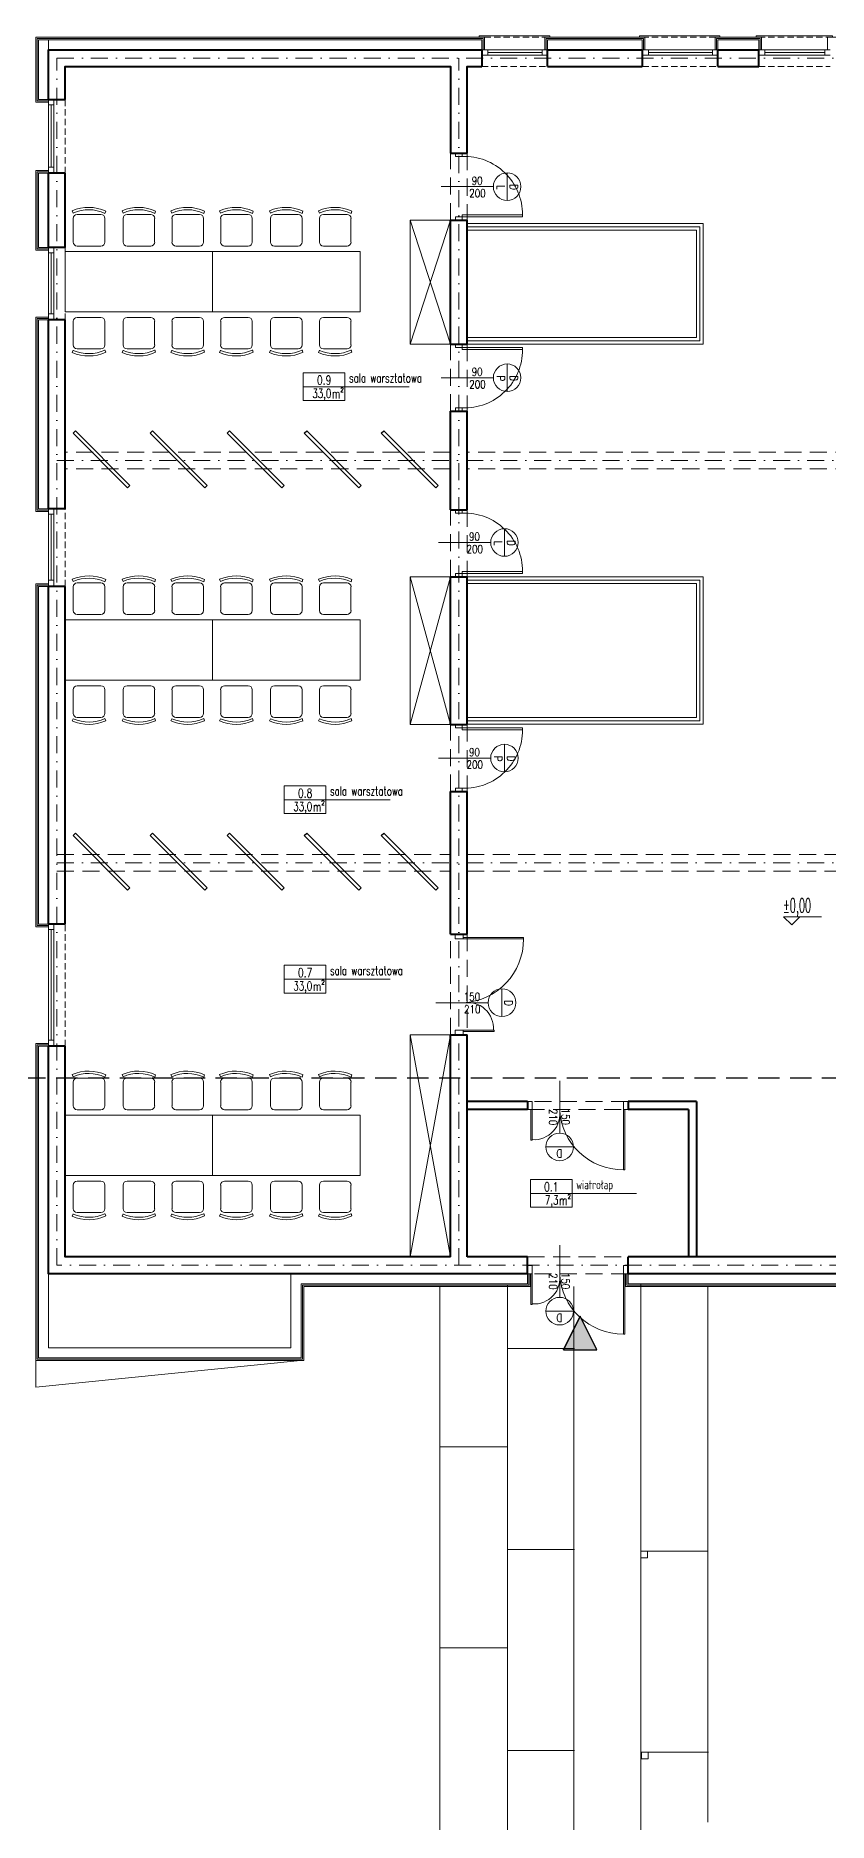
# Model space of a CAD drawing. Header units: millimetres. Extents: x -105266 to 178069, y 491 to 168574.
# Drawn here: x 8328 to 9510, y 16348 to 19012 of the extents above; entities that cross this region are included whole.
import ezdxf
from ezdxf.enums import TextEntityAlignment as Align

# ---------------------------------------------------------------- set-up
doc = ezdxf.new("R2010")
doc.units = ezdxf.units.MM
for name, pattern in [('DASHDOT', [25.4, 12.7, -6.35, 0, -6.35]), ('DASHED', [19.05, 12.7, -6.35]), ('HIDDEN', [9.525, 6.35, -3.175]), ('HIDDEN2', [4.7625, 3.175, -1.5875])]:
    doc.linetypes.add(name, pattern=pattern)
doc.layers.get('defpoints').update_dxf_attribs({"color": 4})
for name, color, linetype, lineweight in [('A- NAD', 111, 'DASHED', 15), ('A-MEBLE', 253, 'Continuous', 5), ('A-OSIE', 7, 'DASHDOT', 0), ('A-SCIANY DZIAŁOWE', 1, 'Continuous', 40), ('A-STOLARKA OKIENNA', 1, 'Continuous', 5), ('A-WIDOK', 111, 'Continuous', 15), ('A-wykończenia', 6, 'Continuous', 13), ('A04_KONSTRUKCJA PONIZEJ', 2, 'HIDDEN2', 0), ('A07_DRZWI_OKNA', 4, 'Continuous', 5), ('A08_OPIS DRZWI_OKIEN', 9, 'Continuous', 9), ('A09_MATERIAL', 251, 'Continuous', 0), ('A10_MATERIAL', 251, 'Continuous', 0), ('A10_OPIS', 4, 'Continuous', 15), ('A14_KOTY', 4, 'Continuous', 5), ('A16_OPIS_POM', 2, 'Continuous', 9), ('sciany murowane', 3, 'Continuous', 40), ('stolarka', 1, 'Continuous', 5)]:
    doc.layers.add(name, color=color, linetype=linetype, lineweight=lineweight)
doc.styles.add('ROMANS', font='romans', dxfattribs={"width": 0.7})
doc.styles.add('WYM', font='ROMANS.SHX', dxfattribs={"width": 0.75})
doc.styles.add('X', font='ROMANS.shx', dxfattribs={"width": 0.5})

# ---------------------------------------------------------------- blocks, each defined once
blk = doc.blocks.new('A$C210872A0')
for points in [[(15.4, 44.2), (96.7, -37.1), (93.2, -40.7), (11.8, 40.7)], [(130.4, 44.2), (211.7, -37.1), (208.2, -40.7), (126.8, 40.7)], [(245.4, 44.2), (326.7, -37.1), (323.2, -40.7), (241.8, 40.7)], [(360.4, 44.2), (441.7, -37.1), (438.2, -40.7), (356.8, 40.7)], [(475.4, 44.2), (556.7, -37.1), (553.2, -40.7), (471.8, 40.7)]]:
    blk.add_lwpolyline(points, close=True)
blk = doc.blocks.new('opis-pomieszczenie')
for p, q in [((-64.8, 0), (99.9, 0)), ((0, 21.8), (0, -21.4))]:
    blk.add_line(p, q)
blk.add_lwpolyline([(0, 21.8), (-64.8, 21.8), (-64.8, -21.4), (0, -21.4)])
at = {"style": 'ROMANS', "width": 0.7}
for s, height, p in [('m', 14.3, (-13.8, -18)), ('2', 7.15, (-4.6, -8.4))]:
    blk.add_text(s, height=height, dxfattribs=at).set_placement(p, align=Align.CENTER)
blk.add_attdef('NR', text='', height=14.3, dxfattribs=at).set_placement((-32.4, 2.8), align=Align.CENTER)
for tag, p in [('POMIESZCZENIE', (6.3, 3.9)), ('POS', (6.3, -17.6))]:
    blk.add_attdef(tag, p, '', height=14.3, dxfattribs=at)
blk.add_attdef('POW', text='', height=14.3, dxfattribs=at).set_placement((-27, -17.4), align=Align.RIGHT)
blk = doc.blocks.new('A$C0A0820CA')
at = {"layer": 'A-STOLARKA OKIENNA'}
for points in [[(5, 5), (5, 95), (8, 95), (8, 5)], [(0, 5), (5, 5), (5, -5), (0, -5)], [(95, 5), (100, 5), (100, -5), (95, -5)]]:
    blk.add_lwpolyline(points, close=True, dxfattribs=at)
blk.add_arc((8.4, 8.4), 86.6, 357.7776, 90.2803, dxfattribs=at)
blk = doc.blocks.new('A$C10196D7B')
at = {"layer": 'A-MEBLE'}
for p, q in [((-52.4, 25.1), (-49.1, 23.6)), ((-47.1, -17.7), (-47.1, 17.7)), ((-41.2, 23.5), (-5.9, 23.5)), ((0, 17.7), (0, -17.7)), ((-52, -24.9), (-48.6, -23.8)), ((-5.9, -23.5), (-41.2, -23.5))]:
    blk.add_line(p, q, dxfattribs=at)
for centre, radius, start, end in [((2.9, 0.5), 60.5, 156.0391, 204.869), ((2.9, 0.5), 57, 156.0505, 205.2284), ((-41.2, 17.7), 5.89, 90, 180), ((-5.9, 17.7), 5.89, 0, 90), ((-41.2, -17.7), 5.89, 180, 270), ((-5.9, -17.7), 5.89, 270, 0)]:
    blk.add_arc(centre, radius, start, end, dxfattribs=at)
blk = doc.blocks.new('A$C33260528')
at = {"layer": 'A-MEBLE'}
for points in [[(220, 0), (0, 0), (0, -90), (220, -90)], [(440, 0), (220, 0), (220, -90), (440, -90)]]:
    blk.add_lwpolyline(points, close=True, dxfattribs=at)
at = {"xscale": -1, "rotation": 90}
for p in [(35.6, 8.2), (110, 8.2), (183, 8.2), (255.6, 8.2), (330, 8.2), (403, 8.2)]:
    blk.add_blockref('A$C10196D7B', p, dxfattribs=at)
at = {"rotation": 90}
for p in [(35.6, -98.2), (110, -98.2), (183, -98.2), (255.6, -98.2), (330, -98.2), (403, -98.2)]:
    blk.add_blockref('A$C10196D7B', p, dxfattribs=at)
blk = doc.blocks.new('A$C6AC737F8')
at = {"layer": 'A-wykończenia', "ltscale": 10}
blk.add_lwpolyline([(0, 0), (1.9, 9.8), (-7.9, 11.7), (-9.8, 1.9), (0, 0)], dxfattribs=at)
at = {"layer": 'A09_MATERIAL', "ltscale": 10}
blk.add_line((0, 0), (-98.2, 19), dxfattribs=at)
blk = doc.blocks.new('poziom miekki')
for p, q in [((15.76, 4.24), (-4.24, 4.24)), ((-4.24, 4.24), (0, 0)), ((0, 0), (4.24, 4.24))]:
    blk.add_line(p, q)
at = {"color": 0, "style": 'ROMANS', "width": 0.7}
blk.add_attdef('H?', (-4.24, 8.19), '', height=7.5, dxfattribs=at)
blk = doc.blocks.new('drzwi opis')
for p, q in [((-29.3, 124.9), (29.3, 124.9)), ((0, 95.6), (0, -15.6))]:
    blk.add_line(p, q)
blk.add_circle((0, 124.9), 29.3)
at = {"style": 'ROMANS', "width": 0.7}
for tag, p in [('WDPPOZ', (0, 102.7)), ('WDNR', (1.1, 127.5))]:
    blk.add_attdef(tag, text='', height=17, dxfattribs=at).set_placement(p, align=Align.CENTER)
for tag, p in [('WDS', (-4.1, -6)), ('WDH', (22.5, -6.4))]:
    blk.add_attdef(tag, text='', height=17, rotation=90, dxfattribs=at).set_placement(p, align=Align.CENTER)
blk = doc.blocks.new('A$C1EE77004')
at = {"layer": 'stolarka'}
for points in [[(143, 6), (143, 96), (145, 96), (145, 6)], [(5, 6), (5, 52), (7, 52), (7, 6)]]:
    blk.add_lwpolyline(points, dxfattribs=at)
for points in [[(7, -6), (7, 6), (0, 6), (0, -6)], [(143, 6), (143, -6), (150, -6), (150, 6)]]:
    blk.add_lwpolyline(points, close=True, dxfattribs=at)
for centre, radius, start, end in [((142.3, 1.6), 94.4, 89.5656, 177.338), ((9.7, 12.4), 38.8, 350.5292, 94.0577)]:
    blk.add_arc(centre, radius, start, end, dxfattribs=at)

msp = doc.modelspace()

# ---------------------------------------------------------------- hatches: boundary and pattern name
h = msp.add_hatch(color=256)
h.dxf.hatch_style = 1
h.paths.add_polyline_path([(9165.2, 17052.45), (9140.2, 17102.45), (9115.2, 17052.45)])

# ---------------------------------------------------------------- linework, layer by layer
msp.add_line((9115.2, 17052.45), (9140.2, 17102.45))
msp.add_lwpolyline([(9165.2, 17052.45), (9140.2, 17102.45), (9115.2, 17052.45)], close=True)
at = {"layer": 'A- NAD', "ltscale": 2}
for p, q in [((8946.59, 18736.72), (8946.59, 18836.72)), ((8971.59, 18836.72), (8971.59, 18736.72)), ((8946.59, 18451.72), (8946.59, 18551.72)), ((8971.59, 18551.72), (8971.59, 18451.72)), ((8946.59, 18390.75), (8371.59, 18390.75)), ((9546.59, 18390.75), (8971.59, 18390.75)), ((8946.59, 18365.75), (8371.59, 18365.75)), ((9546.59, 18365.75), (8971.59, 18365.75)), ((8946.59, 18205), (8946.59, 18305)), ((8971.59, 18305), (8971.59, 18205)), ((8946.59, 17884.61), (8946.59, 17984.61)), ((8971.59, 17984.61), (8971.59, 17884.61)), ((8359.09, 17790.75), (8946.59, 17790.75)), ((8971.59, 17790.75), (10759.09, 17790.75)), ((8359.09, 17765.75), (8946.59, 17765.75)), ((8971.59, 17765.75), (10759.09, 17765.75)), ((8946.59, 17521.88), (8946.59, 17671.88)), ((8971.59, 17671.88), (8971.59, 17521.88)), ((9211.59, 17422.75), (9061.59, 17422.75)), ((9061.59, 17410.75), (9211.59, 17410.75)), ((9061.59, 17190.75), (9211.59, 17190.75)), ((9211.59, 17165.75), (9061.59, 17165.75))]:
    msp.add_line(p, q, dxfattribs=at)
at = {"layer": 'A-MEBLE'}
for p, q in [((8886.59, 18736.72), (8886.59, 18551.72)), ((8886.59, 18736.72), (8946.59, 18736.72)), ((8946.59, 18551.72), (8886.59, 18736.72)), ((8886.59, 18551.72), (8946.59, 18736.72)), ((8886.59, 18551.72), (8946.59, 18551.72)), ((8886.59, 18205), (8886.59, 17984.61)), ((8886.59, 18205), (8946.59, 18205)), ((8946.59, 17984.61), (8886.59, 18205)), ((8886.59, 17984.61), (8946.59, 18205)), ((8886.59, 17984.61), (8946.59, 17984.61)), ((8886.59, 17521.88), (8886.59, 17190.75)), ((8886.59, 17521.88), (8946.59, 17521.88)), ((8946.59, 17190.75), (8886.59, 17521.88)), ((8886.59, 17190.75), (8946.59, 17521.88))]:
    msp.add_line(p, q, dxfattribs=at)
at = {"layer": 'A-OSIE', "ltscale": 2}
for p, q in [((8359.09, 18978.25), (10759.09, 18978.25)), ((8959.09, 17178.25), (8959.09, 18978.25)), ((8359.09, 18378.25), (10759.09, 18378.25)), ((8359.09, 17778.25), (10759.09, 17778.25))]:
    msp.add_line(p, q, dxfattribs=at)
msp.add_lwpolyline([(10759.09, 18978.25), (10759.09, 17178.25), (8359.09, 17178.25), (8359.09, 18978.25)], dxfattribs=at)
at = {"layer": 'A-SCIANY DZIAŁOWE'}
for p, q in [((9061.59, 17422.75), (8971.59, 17422.75)), ((9061.59, 17422.75), (9061.59, 17410.75)), ((9313.59, 17422.75), (9211.59, 17422.75)), ((9211.59, 17422.75), (9211.59, 17410.75)), ((9313.59, 17422.75), (9313.59, 17190.75)), ((9061.59, 17410.75), (8971.59, 17410.75)), ((9301.59, 17410.75), (9211.59, 17410.75)), ((9301.59, 17410.75), (9301.59, 17190.75))]:
    msp.add_line(p, q, dxfattribs=at)
at = {"layer": 'A-WIDOK'}
for p, q in [((8930.59, 17146.75), (8930.59, 16200.58)), ((9330.59, 16347.72), (9330.59, 17146.75)), ((8727.59, 17036.75), (8327.59, 16996.75)), ((8327.59, 17036.37), (8327.59, 16996.75))]:
    msp.add_line(p, q, dxfattribs=at)
for points in [[(8993.27, 19009.75), (8989.27, 19009.75), (8989.27, 19011.75), (9094.73, 19011.75), (9094.73, 19009.75)], [(9232.89, 19009.75), (9228.89, 19009.75), (9228.89, 19011.75), (9348.53, 19011.75), (9348.53, 19009.75)], [(9406.59, 19009.75), (9402.59, 19009.75), (9402.59, 19011.75), (9516.59, 19011.75), (9516.59, 19009.75)], [(8971.59, 18721.72), (9313.59, 18721.72), (9313.59, 18561.72), (8971.59, 18561.72)], [(8971.59, 18195), (9313.59, 18195), (9313.59, 17995), (8971.59, 17995)]]:
    msp.add_lwpolyline(points, dxfattribs=at)
at = {"layer": 'A-wykończenia'}
for p, q in [((8327.59, 19009.75), (8997.27, 19009.75)), ((8327.59, 18912.63), (8327.59, 19009.75)), ((8329.59, 19007.75), (8995.27, 19007.75)), ((8329.59, 18914.63), (8329.59, 19007.75)), ((8331.59, 19005.75), (8993.27, 19005.75)), ((8331.59, 19005.75), (8993.27, 19005.75)), ((8331.59, 18916.63), (8331.59, 19005.75)), ((8346.59, 18990.75), (8346.59, 19005.75)), ((8993.27, 19005.75), (8993.27, 18990.75)), ((8995.27, 19007.75), (8995.27, 18990.75)), ((8997.27, 19009.75), (8997.27, 18990.75)), ((8329.59, 18914.63), (8346.59, 18914.63)), ((8331.59, 18916.63), (8346.59, 18916.63)), ((8327.59, 18912.63), (8346.59, 18912.63)), ((8327.59, 18691.89), (8327.59, 18810.9)), ((8327.59, 18810.9), (8346.59, 18810.9)), ((8329.59, 18693.89), (8329.59, 18808.9)), ((8329.59, 18808.9), (8346.59, 18808.9)), ((8331.59, 18695.89), (8331.59, 18806.9)), ((8331.59, 18806.9), (8346.59, 18806.9)), ((8327.59, 18691.89), (8346.59, 18691.89)), ((8329.59, 18693.89), (8346.59, 18693.89)), ((8331.59, 18695.89), (8346.59, 18695.89)), ((8327.59, 18302.17), (8327.59, 18592.08)), ((8327.59, 18592.08), (8346.59, 18592.08)), ((8329.59, 18304.17), (8329.59, 18590.08)), ((8329.59, 18590.08), (8346.59, 18590.08)), ((8331.59, 18306.17), (8331.59, 18588.08)), ((8331.59, 18588.08), (8346.59, 18588.08)), ((8346.59, 18302.17), (8327.59, 18302.17)), ((8346.59, 18304.17), (8329.59, 18304.17)), ((8346.59, 18306.17), (8331.59, 18306.17)), ((8327.59, 17683.09), (8327.59, 18194.68)), ((8346.59, 18194.68), (8327.59, 18194.68)), ((8329.59, 17685.09), (8329.59, 18192.68)), ((8346.59, 18192.68), (8329.59, 18192.68)), ((8331.59, 17687.09), (8331.59, 18190.68)), ((8346.59, 18190.68), (8331.59, 18190.68)), ((8346.59, 17683.09), (8327.59, 17683.09)), ((8346.59, 17685.09), (8329.59, 17685.09)), ((8346.59, 17687.09), (8331.59, 17687.09)), ((8327.59, 17036.37), (8327.59, 17509.1)), ((8346.59, 17509.1), (8327.59, 17509.1)), ((8329.59, 17038.37), (8329.59, 17507.1)), ((8346.59, 17507.1), (8329.59, 17507.1)), ((8331.59, 17040.37), (8331.59, 17505.1)), ((8346.59, 17505.1), (8331.59, 17505.1)), ((8346.59, 17055.37), (8346.59, 17165.75)), ((8708.59, 17055.37), (8708.59, 17165.75)), ((9061.59, 17173.25), (9061.59, 17150.75)), ((9061.59, 17173.25), (9061.59, 17150.75)), ((9063.59, 17165.75), (9063.59, 17148.75)), ((9065.59, 17165.75), (9065.59, 17146.75)), ((8723.59, 17040.37), (8723.59, 17150.75)), ((9061.59, 17150.75), (8723.59, 17150.75)), ((8725.59, 17038.37), (8725.59, 17148.75)), ((9063.59, 17148.75), (8725.59, 17148.75)), ((8727.59, 17036.37), (8727.59, 17146.75)), ((9065.59, 17146.75), (8727.59, 17146.75)), ((8708.59, 17055.37), (8346.59, 17055.37)), ((8727.59, 17036.37), (8327.59, 17036.37)), ((8725.59, 17038.37), (8329.59, 17038.37)), ((8723.59, 17040.37), (8331.59, 17040.37))]:
    msp.add_line(p, q, dxfattribs=at)
for points in [[(9087.59, 18990.75), (9087.59, 19009.75), (9236.89, 19009.75), (9236.89, 18990.75)], [(9089.59, 18990.75), (9089.59, 19007.75), (9234.89, 19007.75), (9234.89, 18990.75)], [(9091.59, 18990.75), (9091.59, 19005.75), (9232.89, 19005.75), (9232.89, 18990.75)], [(9341.39, 18990.75), (9341.39, 19009.75), (9410.59, 19009.75), (9410.59, 18990.75)], [(9343.39, 18990.75), (9343.39, 19007.75), (9408.59, 19007.75), (9408.59, 18990.75)], [(9345.39, 18990.75), (9345.39, 19005.75), (9406.59, 19005.75), (9406.59, 18990.75)], [(9509.45, 18990.75), (9509.45, 19009.75), (10790.59, 19009.75), (10790.59, 17930.25), (10771.59, 17930.25)], [(10771.59, 17379.76), (10790.59, 17379.76), (10790.59, 17146.75), (9207.59, 17146.75), (9207.59, 17165.75)], [(10771.59, 17377.76), (10788.59, 17377.76), (10788.59, 17148.75), (9209.59, 17148.75), (9209.59, 17165.75)], [(10771.59, 17375.76), (10786.59, 17375.76), (10786.59, 17150.75), (9211.59, 17150.75), (9211.59, 17173.25)]]:
    msp.add_lwpolyline(points, dxfattribs=at)
at = {"layer": 'A04_KONSTRUKCJA PONIZEJ', "ltscale": 3}
for p, q in [((8997.27, 19009.75), (9090.03, 19009.75)), ((9232.89, 19009.75), (9345.39, 19009.75)), ((9406.59, 19009.75), (9509.45, 19009.75)), ((8993.27, 18965.75), (9091.59, 18965.75)), ((9232.89, 18965.75), (9345.39, 18965.75)), ((9406.59, 18965.75), (9513.45, 18965.75)), ((8371.59, 18806.9), (8371.59, 18916.63)), ((8371.59, 18588.08), (8371.59, 18695.89)), ((8371.59, 18190.68), (8371.59, 18306.17)), ((8371.59, 17505.1), (8371.59, 17687.09))]:
    msp.add_line(p, q, dxfattribs=at)
at = {"layer": 'A07_DRZWI_OKNA'}
for p, q in [((9002.27, 18982.75), (9002.27, 18990.75)), ((9002.27, 18986.75), (9083.59, 18986.75)), ((9083.59, 18982.75), (9083.59, 18990.75)), ((9241.89, 18982.75), (9241.89, 18990.75)), ((9241.89, 18986.75), (9337.39, 18986.75)), ((9337.39, 18982.75), (9337.39, 18990.75)), ((9415.59, 18982.75), (9415.59, 18990.75)), ((9415.59, 18986.75), (9505.45, 18986.75)), ((9505.45, 18982.75), (9505.45, 18990.75)), ((8354.59, 18908.63), (8346.59, 18908.63)), ((8350.59, 18815.9), (8350.59, 18908.63)), ((8354.59, 18815.9), (8346.59, 18815.9)), ((8354.59, 18687.89), (8346.59, 18687.89)), ((8350.59, 18597.08), (8350.59, 18687.89)), ((8354.59, 18597.08), (8346.59, 18597.08)), ((8354.59, 18298.17), (8346.59, 18298.17)), ((8350.59, 18199.68), (8350.59, 18298.17)), ((8354.59, 18199.68), (8346.59, 18199.68)), ((8354.59, 17679.09), (8346.59, 17679.09)), ((8350.59, 17514.1), (8350.59, 17679.09)), ((8354.59, 17514.1), (8346.59, 17514.1))]:
    msp.add_line(p, q, dxfattribs=at)
for points in [[(9091.59, 18990.75), (8993.27, 18990.75), (8993.27, 18982.75), (9091.59, 18982.75)], [(9345.39, 18990.75), (9232.89, 18990.75), (9232.89, 18982.75), (9345.39, 18982.75)], [(9513.45, 18990.75), (9406.59, 18990.75), (9406.59, 18982.75), (9513.45, 18982.75)], [(8346.59, 18916.63), (8346.59, 18806.9), (8354.59, 18806.9), (8354.59, 18916.63)], [(8346.59, 18695.89), (8346.59, 18588.08), (8354.59, 18588.08), (8354.59, 18695.89)], [(8346.59, 18306.17), (8346.59, 18190.68), (8354.59, 18190.68), (8354.59, 18306.17)], [(8346.59, 17687.09), (8346.59, 17505.1), (8354.59, 17505.1), (8354.59, 17687.09)]]:
    msp.add_lwpolyline(points, dxfattribs=at)
at = {"layer": 'A09_MATERIAL', "ltscale": 10}
for p, q in [((9031.86, 17149.22), (9031.86, 16200.58)), ((9130.59, 17146.75), (9130.59, 16200.58)), ((9230.59, 17149.78), (9230.59, 16200.58)), ((9031.84, 17054.34), (9131.86, 17054.34)), ((8931.86, 16907.35), (9031.87, 16907.35)), ((9031.84, 16754.65), (9131.86, 16754.65)), ((8931.86, 16607.66), (9031.87, 16607.66)), ((9031.84, 16454.96), (9131.86, 16454.96))]:
    msp.add_line(p, q, dxfattribs=at)
at = {"layer": 'A10_MATERIAL'}
for points in [[(8971.59, 18731.72), (9323.59, 18731.72), (9323.59, 18551.72), (8971.59, 18551.72)], [(8971.59, 18726.72), (9318.59, 18726.72), (9318.59, 18556.72), (8971.59, 18556.72)], [(8971.59, 18205), (9323.59, 18205), (9323.59, 17985), (8971.59, 17985)], [(8971.59, 18200), (9318.59, 18200), (9318.59, 17990), (8971.59, 17990)]]:
    msp.add_lwpolyline(points, dxfattribs=at)
at = {"layer": 'A10_OPIS'}
for p, q in [((8371.59, 18306.17), (8346.59, 18306.17)), ((8371.59, 18190.68), (8346.59, 18190.68))]:
    msp.add_line(p, q, dxfattribs=at)
at = {"layer": 'defpoints', "linetype": 'HIDDEN', "ltscale": 5}
msp.add_line((7977.04, 17458.02), (11261.16, 17458.02), dxfattribs=at)
at = {"layer": 'sciany murowane'}
for p, q in [((9091.59, 18965.75), (9091.59, 18990.75)), ((9232.89, 18990.75), (9232.89, 18965.75)), ((9345.39, 18965.75), (9345.39, 18990.75)), ((9406.59, 18965.75), (9406.59, 18990.75)), ((8346.59, 18916.63), (8371.59, 18916.63)), ((8946.59, 18836.72), (8971.59, 18836.72)), ((8371.59, 18806.9), (8346.59, 18806.9)), ((8946.59, 18551.72), (8946.59, 18736.72)), ((8946.59, 18736.72), (8971.59, 18736.72)), ((8971.59, 18551.72), (8971.59, 18736.72)), ((8371.59, 18695.89), (8346.59, 18695.89)), ((8371.59, 18588.08), (8346.59, 18588.08)), ((8946.59, 18551.72), (8971.59, 18551.72)), ((8946.59, 18305), (8946.59, 18451.72)), ((8946.59, 18451.72), (8971.59, 18451.72)), ((8971.59, 18305), (8971.59, 18451.72)), ((8371.59, 18306.17), (8346.59, 18306.17)), ((8946.59, 18305), (8971.59, 18305)), ((8946.59, 17984.61), (8946.59, 18205)), ((8946.59, 18205), (8971.59, 18205)), ((8971.59, 17984.61), (8971.59, 18205)), ((8371.59, 18190.68), (8346.59, 18190.68)), ((8946.59, 17984.61), (8971.59, 17984.61)), ((8946.59, 17671.88), (8946.59, 17884.61)), ((8946.59, 17884.61), (8971.59, 17884.61)), ((8971.59, 17671.88), (8971.59, 17884.61)), ((8371.59, 17687.09), (8346.59, 17687.09)), ((8946.59, 17671.88), (8971.59, 17671.88)), ((8371.59, 17505.1), (8346.59, 17505.1)), ((8946.59, 17190.75), (8946.59, 17521.88)), ((8946.59, 17521.88), (8971.59, 17521.88)), ((8971.59, 17190.75), (8971.59, 17521.88)), ((9061.59, 17165.75), (9061.59, 17190.75)), ((9211.59, 17165.75), (9211.59, 17190.75))]:
    msp.add_line(p, q, dxfattribs=at)
for points in [[(8346.59, 18916.63), (8346.59, 18990.75), (8993.27, 18990.75), (8993.27, 18965.75)], [(9091.59, 18990.75), (9232.89, 18990.75)], [(9345.39, 18990.75), (9406.59, 18990.75)], [(8371.59, 18916.63), (8371.59, 18965.75), (8946.59, 18965.75), (8946.59, 18836.72)], [(8971.59, 18836.72), (8971.59, 18965.75), (8993.27, 18965.75)], [(9091.59, 18965.75), (9232.89, 18965.75)], [(9345.39, 18965.75), (9406.59, 18965.75)], [(8346.59, 18695.89), (8346.59, 18806.9)], [(8371.59, 18695.89), (8371.59, 18806.9)], [(8346.59, 18306.17), (8346.59, 18588.08)], [(8371.59, 18306.17), (8371.59, 18588.08)], [(8346.59, 17687.09), (8346.59, 18190.68)], [(8371.59, 17687.09), (8371.59, 18190.68)], [(9061.59, 17165.75), (8346.59, 17165.75), (8346.59, 17505.1)], [(8946.59, 17190.75), (8371.59, 17190.75), (8371.59, 17505.1)], [(10771.59, 17375.76), (10771.59, 17165.75), (9211.59, 17165.75)], [(10746.59, 17375.76), (10746.59, 17190.75), (9211.59, 17190.75)], [(9061.59, 17190.75), (8971.59, 17190.75)]]:
    msp.add_lwpolyline(points, dxfattribs=at)

# ---------------------------------------------------------------- block references
at = {"xscale": -1}
for name, p, rotation in [('A$C0A0820CA', (8959.09, 18736.72), 270), ('A$C0A0820CA', (8959.09, 18205), 270), ('A$C1EE77004', (8959.59, 17521.88), 270), ('A$C1EE77004', (9061.59, 17416.75), 180), ('A$C1EE77004', (9061.59, 17171.75), 180)]:
    msp.add_blockref(name, p, dxfattribs=dict(at, rotation=rotation))
for name, p in [('A$C33260528', (8371.59, 18689.98)), ('A$C210872A0', (8371.59, 18378.25)), ('A$C33260528', (8371.59, 18140.57)), ('A$C210872A0', (8371.59, 17778.25)), ('A$C33260528', (8371.59, 17402.08))]:
    msp.add_blockref(name, p)
for name, p, rotation in [('A$C0A0820CA', (8959.09, 18551.72), 270), ('A$C0A0820CA', (8959.09, 17984.61), 270), ('A$C6AC737F8', (9230.6, 16752.17), 190.9344021725398), ('A$C6AC737F8', (9231.48, 16452.17), 190.9344021725398)]:
    msp.add_blockref(name, p, dxfattribs=dict(rotation=rotation))
at = {"layer": 'A08_OPIS DRZWI_OKIEN'}
ref = msp.add_blockref('drzwi opis', (8943.51, 18786.72), dxfattribs=dict(at, xscale=0.702000000001135, yscale=0.702000000001135, zscale=0.702000000001135, rotation=270))
ref.add_attrib('WDNR', 'D', dxfattribs={"layer": '0', "height": 11.93, "rotation": 270, "style": 'WYM', "width": 0.8}).set_placement((9035.2, 18786.06), align=Align.CENTER)
ref.add_attrib('WDPPOZ', 'L', dxfattribs={"layer": '0', "height": 11.93, "rotation": 270, "style": 'WYM', "width": 0.8}).set_placement((9015.61, 18785.8), align=Align.CENTER)
ref.add_attrib('WDS', '90', dxfattribs={"layer": '0', "height": 11.934, "style": 'WYM', "width": 0.8}).set_placement((8986.33, 18789.58), align=Align.CENTER)
ref.add_attrib('WDH', '200', dxfattribs={"layer": '0', "height": 11.934, "style": 'WYM', "width": 0.8}).set_placement((8986.85, 18770.93), align=Align.CENTER)
ref = msp.add_blockref('drzwi opis', (8943.51, 18501.72), dxfattribs=dict(at, xscale=0.702000000001135, yscale=0.702000000001135, zscale=0.702000000001135, rotation=270))
ref.add_attrib('WDNR', 'D', dxfattribs={"layer": '0', "height": 11.93, "rotation": 270, "style": 'WYM', "width": 0.8}).set_placement((9035.2, 18501.06), align=Align.CENTER)
ref.add_attrib('WDPPOZ', 'P', dxfattribs={"layer": '0', "height": 11.93, "rotation": 270, "style": 'WYM', "width": 0.8}).set_placement((9015.61, 18500.8), align=Align.CENTER)
ref.add_attrib('WDS', '90', dxfattribs={"layer": '0', "height": 11.934, "style": 'WYM', "width": 0.8}).set_placement((8986.33, 18504.58), align=Align.CENTER)
ref.add_attrib('WDH', '200', dxfattribs={"layer": '0', "height": 11.934, "style": 'WYM', "width": 0.8}).set_placement((8986.85, 18485.93), align=Align.CENTER)
ref = msp.add_blockref('drzwi opis', (8939.49, 18256.09), dxfattribs=dict(at, xscale=0.702000000001135, yscale=0.702000000001135, zscale=0.702000000001135, rotation=270))
ref.add_attrib('WDNR', 'D', dxfattribs={"layer": '0', "height": 11.93, "rotation": 270, "style": 'WYM', "width": 0.8}).set_placement((9031.18, 18255.44), align=Align.CENTER)
ref.add_attrib('WDPPOZ', 'L', dxfattribs={"layer": '0', "height": 11.93, "rotation": 270, "style": 'WYM', "width": 0.8}).set_placement((9011.59, 18255.18), align=Align.CENTER)
ref.add_attrib('WDS', '90', dxfattribs={"layer": '0', "height": 11.934, "style": 'WYM', "width": 0.8}).set_placement((8982.31, 18258.95), align=Align.CENTER)
ref.add_attrib('WDH', '200', dxfattribs={"layer": '0', "height": 11.934, "style": 'WYM', "width": 0.8}).set_placement((8982.83, 18240.31), align=Align.CENTER)
ref = msp.add_blockref('drzwi opis', (8939.49, 17934.61), dxfattribs=dict(at, xscale=0.702000000001135, yscale=0.702000000001135, zscale=0.702000000001135, rotation=270))
ref.add_attrib('WDNR', 'D', dxfattribs={"layer": '0', "height": 11.93, "rotation": 270, "style": 'WYM', "width": 0.8}).set_placement((9031.18, 17933.96), align=Align.CENTER)
ref.add_attrib('WDPPOZ', 'P', dxfattribs={"layer": '0', "height": 11.93, "rotation": 270, "style": 'WYM', "width": 0.8}).set_placement((9011.59, 17933.7), align=Align.CENTER)
ref.add_attrib('WDS', '90', dxfattribs={"layer": '0', "height": 11.934, "style": 'WYM', "width": 0.8}).set_placement((8982.31, 17937.47), align=Align.CENTER)
ref.add_attrib('WDH', '200', dxfattribs={"layer": '0', "height": 11.934, "style": 'WYM', "width": 0.8}).set_placement((8982.83, 17918.82), align=Align.CENTER)
ref = msp.add_blockref('drzwi opis', (8935.78, 17569.88), dxfattribs=dict(at, xscale=0.702000000001135, yscale=0.702000000001135, zscale=0.702000000001135, rotation=270))
ref.add_attrib('WDNR', 'D', dxfattribs={"layer": '0', "height": 11.93, "rotation": 270, "style": 'WYM', "width": 0.8}).set_placement((9027.46, 17569.23), align=Align.CENTER)
ref.add_attrib('WDS', '150', dxfattribs={"layer": '0', "height": 11.934, "style": 'WYM', "width": 0.8}).set_placement((8978.6, 17572.74), align=Align.CENTER)
ref.add_attrib('WDH', '210', dxfattribs={"layer": '0', "height": 11.934, "style": 'WYM', "width": 0.8}).set_placement((8979.11, 17554.1), align=Align.CENTER)
ref = msp.add_blockref('drzwi opis', (9109.59, 17442.53), dxfattribs=dict(at, xscale=0.702000000001135, yscale=0.702000000001135, zscale=0.702000000001135, rotation=180))
ref.add_attrib('WDNR', 'D', dxfattribs={"layer": '0', "height": 11.93, "rotation": 180, "style": 'WYM', "width": 0.8}).set_placement((9108.94, 17350.85), align=Align.CENTER)
ref.add_attrib('WDS', '150', dxfattribs={"layer": '0', "height": 11.934, "rotation": 270, "style": 'WYM', "width": 0.8}).set_placement((9112.45, 17399.71), align=Align.CENTER)
ref.add_attrib('WDH', '210', dxfattribs={"layer": '0', "height": 11.934, "rotation": 270, "style": 'WYM', "width": 0.8}).set_placement((9093.8, 17399.2), align=Align.CENTER)
ref = msp.add_blockref('drzwi opis', (9109.59, 17197.53), dxfattribs=dict(at, xscale=0.702000000001135, yscale=0.702000000001135, zscale=0.702000000001135, rotation=180))
ref.add_attrib('WDNR', 'D', dxfattribs={"layer": '0', "height": 11.93, "rotation": 180, "style": 'WYM', "width": 0.8}).set_placement((9108.94, 17105.85), align=Align.CENTER)
ref.add_attrib('WDS', '150', dxfattribs={"layer": '0', "height": 11.934, "rotation": 270, "style": 'WYM', "width": 0.8}).set_placement((9112.45, 17154.71), align=Align.CENTER)
ref.add_attrib('WDH', '210', dxfattribs={"layer": '0', "height": 11.934, "rotation": 270, "style": 'WYM', "width": 0.8}).set_placement((9093.8, 17154.2), align=Align.CENTER)
at = {"layer": 'A14_KOTY'}
ref = msp.add_blockref('poziom miekki', (9455.85, 17686.01), dxfattribs=dict(at, xscale=2.834999999940919, yscale=2.834999999940919, zscale=2.834999999940919))
ref.add_attrib('H?', '%%P0,00', (9442.91, 17704.22), dxfattribs={"layer": '0', "color": 0, "height": 21.263, "style": 'X', "width": 0.5})
at = {"layer": 'A16_OPIS_POM'}
ref = msp.add_blockref('opis-pomieszczenie', (8789.18, 18488.28), dxfattribs=dict(at, xscale=0.9600000000064028, yscale=0.9600000000064028, zscale=0.9600000000064028))
ref.add_attrib('NR', '0.9', dxfattribs={"layer": '0', "height": 13.44, "style": 'ROMANS', "width": 0.75}).set_placement((8758.09, 18491.43), align=Align.CENTER)
ref.add_attrib('POMIESZCZENIE', 'sala warsztatowa', (8795.23, 18494.59), dxfattribs={"layer": '0', "height": 13.44, "style": 'ROMANS', "width": 0.7})
ref.add_attrib('POW', '33,0', dxfattribs={"layer": '0', "height": 13.44, "style": 'ROMANS', "width": 0.7}).set_placement((8768.74, 18471.57), align=Align.RIGHT)
ref = msp.add_blockref('opis-pomieszczenie', (8760.76, 17872.38), dxfattribs=dict(at, xscale=0.9600000000064028, yscale=0.9600000000064028, zscale=0.9600000000064028))
ref.add_attrib('NR', '0.8', dxfattribs={"layer": '0', "height": 13.44, "style": 'ROMANS', "width": 0.75}).set_placement((8729.67, 17875.52), align=Align.CENTER)
ref.add_attrib('POMIESZCZENIE', 'sala warsztatowa', (8766.81, 17878.68), dxfattribs={"layer": '0', "height": 13.44, "style": 'ROMANS', "width": 0.7})
ref.add_attrib('POW', '33,0', dxfattribs={"layer": '0', "height": 13.44, "style": 'ROMANS', "width": 0.7}).set_placement((8740.31, 17855.66), align=Align.RIGHT)
ref = msp.add_blockref('opis-pomieszczenie', (8760.76, 17604.8), dxfattribs=dict(at, xscale=0.9600000000064028, yscale=0.9600000000064028, zscale=0.9600000000064028))
ref.add_attrib('NR', '0.7', dxfattribs={"layer": '0', "height": 13.44, "style": 'ROMANS', "width": 0.75}).set_placement((8729.67, 17607.94), align=Align.CENTER)
ref.add_attrib('POMIESZCZENIE', 'sala warsztatowa', (8766.81, 17611.1), dxfattribs={"layer": '0', "height": 13.44, "style": 'ROMANS', "width": 0.7})
ref.add_attrib('POW', '33,0', dxfattribs={"layer": '0', "height": 13.44, "style": 'ROMANS', "width": 0.7}).set_placement((8740.31, 17588.08), align=Align.RIGHT)
ref = msp.add_blockref('opis-pomieszczenie', (9128.17, 17285.41), dxfattribs=dict(at, xscale=0.9600000000064028, yscale=0.9600000000064028, zscale=0.9600000000064028))
ref.add_attrib('NR', '0.1', dxfattribs={"layer": '0', "height": 13.44, "style": 'ROMANS', "width": 0.75}).set_placement((9097.08, 17288.55), align=Align.CENTER)
ref.add_attrib('POMIESZCZENIE', 'wiatrołap', (9134.22, 17291.71), dxfattribs={"layer": '0', "height": 13.44, "style": 'ROMANS', "width": 0.7})
ref.add_attrib('POW', '7,3', dxfattribs={"layer": '0', "height": 13.44, "style": 'ROMANS', "width": 0.7}).set_placement((9107.73, 17268.69), align=Align.RIGHT)

doc.saveas('drawing.dxf')
